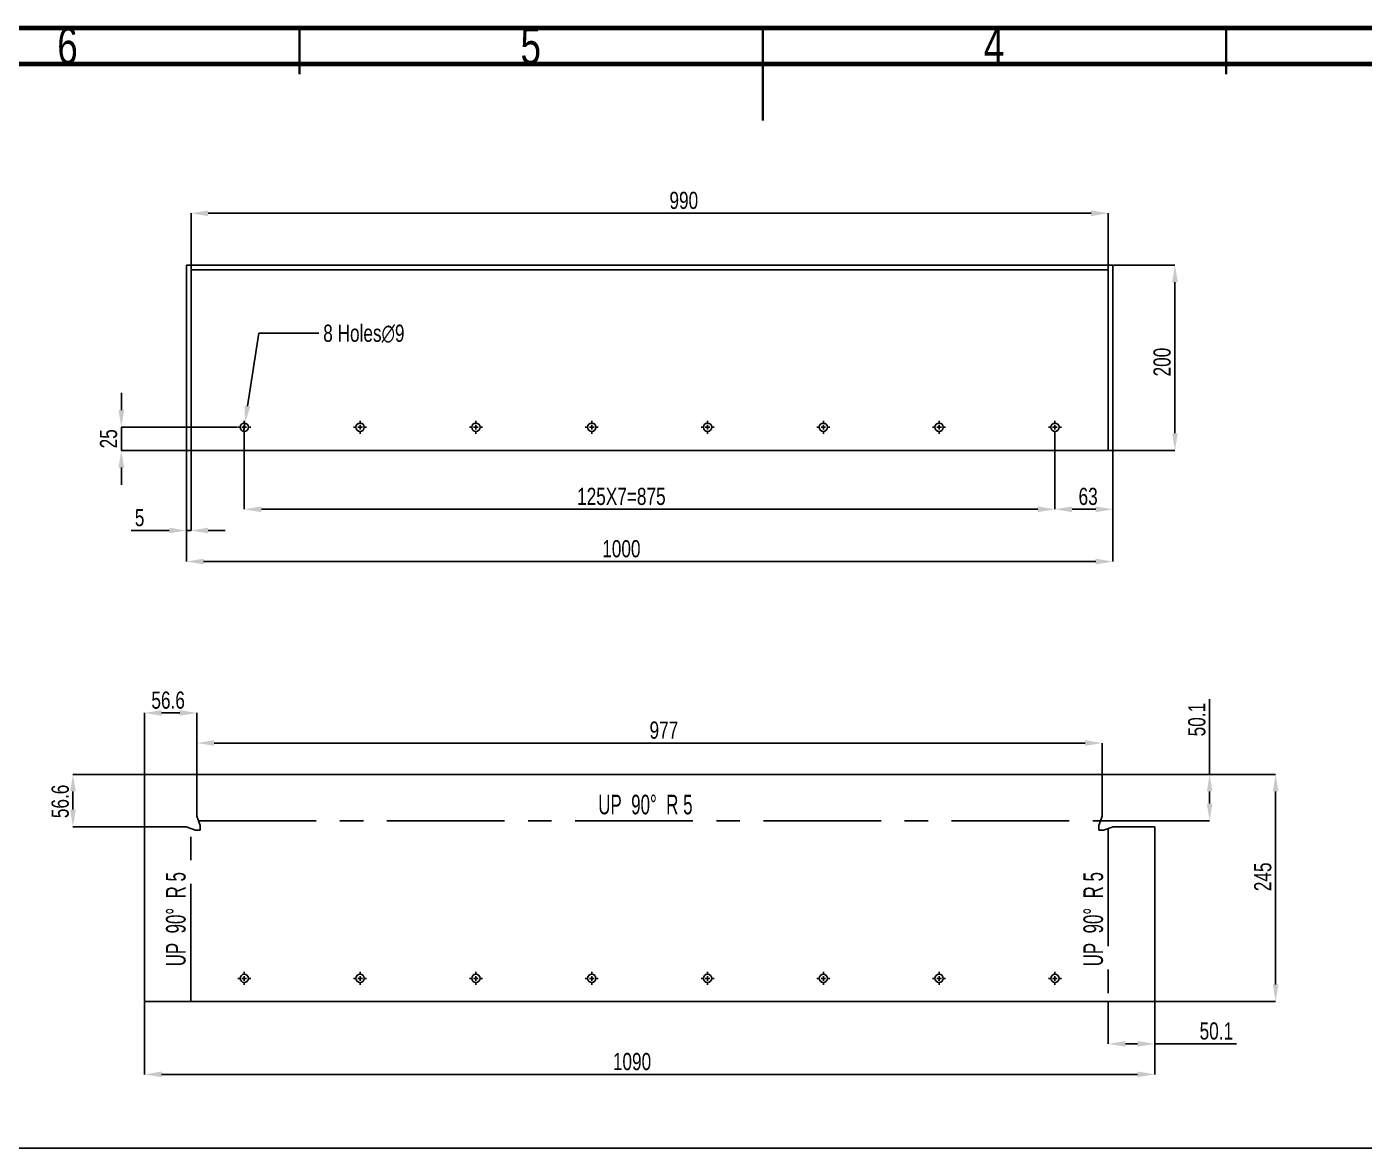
# Model space of a CAD drawing. Header units: millimetres. Extents: x 122 to 2816, y -707 to 556.
# Drawn here: x 1599.9 to 1744.2, y -143.1 to -22 of the extents above; entities that cross this region are included whole.
import ezdxf

# ---------------------------------------------------------------- set-up
doc = ezdxf.new("R2010")
doc.units = ezdxf.units.MM
doc.header["$PDSIZE"] = -1
doc.linetypes.add('CENTERX2', pattern=[20.32, 12.7, -2.54, 2.54, -2.54])
doc.layers.add('FORMAT', color=7, linetype='Continuous')
doc.styles.add('SLDTEXTSTYLE15', font='TXT', dxfattribs={"width": 0.645833})
doc.styles.add('SLDTEXTSTYLE7', font='TXT', dxfattribs={"width": 0.75})
doc.dimstyles.new('SLDDIMSTYLE18', dxfattribs={"dimtxt": 1.852083, "dimasz": 1.852083, "dimexe": 0, "dimexo": 0.625, "dimgap": 0.463021, "dimtad": 1, "dimdec": 0, "dimlfac": 10, "dimrnd": 1e-09, "dimzin": 12, "dimtxsty": 'SLDTEXTSTYLE7', "dimsah": 1, "dimcen": 2.5, "dimazin": 3, "dimtfac": 1, "dimtdec": 0, "dimtmove": 0, "dimatfit": 3, "dimfrac": 2, "dimtzin": 12})
doc.dimstyles.new('SLDDIMSTYLE20', dxfattribs={"dimtxt": 1.852083, "dimasz": 1.852083, "dimexe": 0, "dimexo": 0.625, "dimgap": 0.463021, "dimtad": 1, "dimdec": 0, "dimlfac": 10, "dimrnd": 1e-09, "dimzin": 12, "dimtxsty": 'SLDTEXTSTYLE7', "dimblk1": 'NONE', "dimsah": 1, "dimcen": 0, "dimazin": 3, "dimtfac": 1, "dimtdec": 0, "dimtmove": 0, "dimatfit": 3, "dimldrblk": 'NONE', "dimfrac": 2, "dimtzin": 12})
doc.dimstyles.new('SLDDIMSTYLE21', dxfattribs={"dimtxt": 1.852083, "dimasz": 1.852083, "dimexe": 0, "dimexo": 0.625, "dimgap": 0.463021, "dimtad": 1, "dimdec": 0, "dimlfac": 10, "dimrnd": 1e-09, "dimzin": 12, "dimtxsty": 'SLDTEXTSTYLE7', "dimsah": 1, "dimcen": 2.5, "dimazin": 3, "dimtfac": 1, "dimtdec": 0, "dimtmove": 0, "dimatfit": 0, "dimfrac": 2, "dimtzin": 12})
doc.dimstyles.new('SLDDIMSTYLE59', dxfattribs={"dimtxt": 1.852083, "dimasz": 1.852083, "dimexe": 0, "dimexo": 0.625, "dimgap": 0.463021, "dimtad": 1, "dimdec": 1, "dimlfac": 10, "dimrnd": 1e-09, "dimzin": 12, "dimtxsty": 'SLDTEXTSTYLE7', "dimsah": 1, "dimcen": 2.5, "dimazin": 3, "dimtfac": 1, "dimtdec": 1, "dimtmove": 0, "dimatfit": 3, "dimfrac": 2, "dimtzin": 12})
doc.dimstyles.new('SLDDIMSTYLE60', dxfattribs={"dimtxt": 1.852083, "dimasz": 1.852083, "dimexe": 0, "dimexo": 0.625, "dimgap": 0.463021, "dimtad": 1, "dimdec": 1, "dimlfac": 10, "dimrnd": 1e-09, "dimzin": 12, "dimtxsty": 'SLDTEXTSTYLE7', "dimsah": 1, "dimcen": 2.5, "dimazin": 3, "dimtfac": 1, "dimtdec": 1, "dimtmove": 0, "dimatfit": 0, "dimfrac": 2, "dimtzin": 12})

# ---------------------------------------------------------------- blocks, each defined once
blk = doc.blocks.new('*D1337')
at = {"layer": 'Defpoints', "color": 0}
for p in [(1617.09, -67.73), (1717.09, -67.73), (1717.09, -79.73)]:
    blk.add_point(p, dxfattribs=at)
at = {"layer": 'FORMAT', "color": 0, "lineweight": -2}
for p, q in [((1617.09, -67.79), (1617.09, -79.73)), ((1717.09, -67.79), (1717.09, -79.73)), ((1618.94, -79.73), (1715.24, -79.73))]:
    blk.add_line(p, q, dxfattribs=at)
at = {"layer": 'FORMAT', "color": 0}
for points in [[(1618.94, -79.42), (1618.94, -80.04), (1617.09, -79.73)], [(1715.24, -79.42), (1715.24, -80.04), (1717.09, -79.73)]]:
    blk.add_solid(points, dxfattribs=at)
at = {"layer": 'FORMAT', "color": 0, "insert": (1664.04, -77.42), "char_height": 1.852, "attachment_point": 2, "style": 'SLDTEXTSTYLE7'}
blk.add_mtext('\\A1;1000', dxfattribs=at)
blk = doc.blocks.new('*D1338')
at = {"layer": 'Defpoints', "color": 0}
for p in [(1717.09, -47.73), (1723.79, -47.73), (1717.09, -67.73)]:
    blk.add_point(p, dxfattribs=at)
at = {"layer": 'FORMAT', "color": 0, "lineweight": -2}
for p, q in [((1717.15, -47.73), (1723.79, -47.73)), ((1723.79, -65.88), (1723.79, -49.58)), ((1717.15, -67.73), (1723.79, -67.73))]:
    blk.add_line(p, q, dxfattribs=at)
at = {"layer": 'FORMAT', "color": 0}
for points in [[(1723.48, -49.58), (1724.1, -49.58), (1723.79, -47.73)], [(1723.48, -65.88), (1724.1, -65.88), (1723.79, -67.73)]]:
    blk.add_solid(points, dxfattribs=at)
at = {"layer": 'FORMAT', "color": 0, "insert": (1721.47, -58.2), "char_height": 1.852, "attachment_point": 2, "rotation": 90, "style": 'SLDTEXTSTYLE7'}
blk.add_mtext('\\A1;200', dxfattribs=at)
blk = doc.blocks.new('*D1339')
at = {"layer": 'Defpoints', "color": 0}
for p in [(1617.59, -42.14), (1617.59, -48.23), (1716.59, -48.23)]:
    blk.add_point(p, dxfattribs=at)
at = {"layer": 'FORMAT', "color": 0, "lineweight": -2}
for p, q in [((1617.59, -48.17), (1617.59, -42.14)), ((1714.74, -42.14), (1619.44, -42.14)), ((1716.59, -48.17), (1716.59, -42.14))]:
    blk.add_line(p, q, dxfattribs=at)
at = {"layer": 'FORMAT', "color": 0}
for points in [[(1619.44, -41.83), (1619.44, -42.45), (1617.59, -42.14)], [(1714.74, -41.83), (1714.74, -42.45), (1716.59, -42.14)]]:
    blk.add_solid(points, dxfattribs=at)
at = {"layer": 'FORMAT', "color": 0, "insert": (1670.78, -39.82), "char_height": 1.852, "attachment_point": 2, "style": 'SLDTEXTSTYLE7'}
blk.add_mtext('\\A1;990', dxfattribs=at)
blk = doc.blocks.new('*D1340')
at = {"layer": 'Defpoints', "color": 0}
for p in [(1710.84, -65.93), (1717.09, -67.73), (1717.09, -74.09)]:
    blk.add_point(p, dxfattribs=at)
at = {"layer": 'FORMAT', "color": 0, "lineweight": -2}
for p, q in [((1710.84, -65.99), (1710.84, -74.09)), ((1717.09, -67.79), (1717.09, -74.09)), ((1712.69, -74.09), (1715.24, -74.09))]:
    blk.add_line(p, q, dxfattribs=at)
at = {"layer": 'FORMAT', "color": 0}
for points in [[(1712.69, -73.78), (1712.69, -74.4), (1710.84, -74.09)], [(1715.24, -73.78), (1715.24, -74.4), (1717.09, -74.09)]]:
    blk.add_solid(points, dxfattribs=at)
at = {"layer": 'FORMAT', "color": 0, "insert": (1714.42, -71.77), "char_height": 1.852, "attachment_point": 2, "style": 'SLDTEXTSTYLE7'}
blk.add_mtext('\\A1;63', dxfattribs=at)
blk = doc.blocks.new('*D1341')
at = {"layer": 'Defpoints', "color": 0}
for p in [(1623.34, -65.93), (1710.84, -65.93), (1623.34, -74.09)]:
    blk.add_point(p, dxfattribs=at)
at = {"layer": 'FORMAT', "color": 0, "lineweight": -2}
for p, q in [((1623.34, -65.99), (1623.34, -74.09)), ((1710.84, -65.99), (1710.84, -74.09)), ((1708.99, -74.09), (1625.19, -74.09))]:
    blk.add_line(p, q, dxfattribs=at)
at = {"layer": 'FORMAT', "color": 0}
for points in [[(1625.19, -73.78), (1625.19, -74.4), (1623.34, -74.09)], [(1708.99, -73.78), (1708.99, -74.4), (1710.84, -74.09)]]:
    blk.add_solid(points, dxfattribs=at)
at = {"layer": 'FORMAT', "color": 0, "insert": (1664.04, -71.77), "char_height": 1.8521, "attachment_point": 2, "style": 'SLDTEXTSTYLE7'}
blk.add_mtext('\\A1;125X7=875', dxfattribs=at)
blk = doc.blocks.new('*D1342')
at = {"layer": 'Defpoints', "color": 0}
for p in [(1623.41, -64.79), (1623.27, -65.68)]:
    blk.add_point(p, dxfattribs=at)
at = {"layer": 'FORMAT', "color": 0, "lineweight": -2}
for p, q in [((1624.9, -55.09), (1623.69, -62.96)), ((1631.4, -55.09), (1624.9, -55.09)), ((1623.27, -65.68), (1623.41, -64.79))]:
    blk.add_line(p, q, dxfattribs=at)
at = {"layer": 'FORMAT', "color": 0}
blk.add_solid([(1623.38, -62.91), (1623.99, -63), (1623.41, -64.79)], dxfattribs=at)
at = {"layer": 'FORMAT', "color": 0, "insert": (1631.86, -54.16), "char_height": 1.8521, "attachment_point": 1, "style": 'SLDTEXTSTYLE7'}
blk.add_mtext('\\A1;8 Holes∅9', dxfattribs=at)
blk = doc.blocks.new('_None')
blk = doc.blocks.new('*D1343')
at = {"layer": 'Defpoints', "color": 0}
for p in [(1610.07, -65.23), (1622.64, -65.23), (1617.09, -67.73)]:
    blk.add_point(p, dxfattribs=at)
at = {"layer": 'FORMAT', "color": 0, "lineweight": -2}
for p, q in [((1610.07, -63.38), (1610.07, -61.53)), ((1622.58, -65.23), (1610.07, -65.23)), ((1610.07, -67.73), (1610.07, -65.23)), ((1617.03, -67.73), (1610.07, -67.73)), ((1610.07, -69.58), (1610.07, -71.44))]:
    blk.add_line(p, q, dxfattribs=at)
at = {"layer": 'FORMAT', "color": 0}
for points in [[(1609.76, -63.38), (1610.38, -63.38), (1610.07, -65.23)], [(1609.76, -69.58), (1610.38, -69.58), (1610.07, -67.73)]]:
    blk.add_solid(points, dxfattribs=at)
at = {"layer": 'FORMAT', "color": 0, "insert": (1607.76, -66.48), "char_height": 1.852, "attachment_point": 2, "rotation": 90, "style": 'SLDTEXTSTYLE7'}
blk.add_mtext('\\A1;25', dxfattribs=at)
blk = doc.blocks.new('*D1344')
at = {"layer": 'Defpoints', "color": 0}
for p in [(1617.09, -67.73), (1617.59, -67.73), (1617.59, -76.38)]:
    blk.add_point(p, dxfattribs=at)
at = {"layer": 'FORMAT', "color": 0, "lineweight": -2}
for p, q in [((1617.09, -67.79), (1617.09, -76.38)), ((1617.59, -67.79), (1617.59, -76.38)), ((1615.24, -76.38), (1611.12, -76.38)), ((1617.59, -76.38), (1617.09, -76.38)), ((1619.44, -76.38), (1621.29, -76.38))]:
    blk.add_line(p, q, dxfattribs=at)
at = {"layer": 'FORMAT', "color": 0}
for points in [[(1615.24, -76.07), (1615.24, -76.68), (1617.09, -76.38)], [(1619.44, -76.07), (1619.44, -76.68), (1617.59, -76.38)]]:
    blk.add_solid(points, dxfattribs=at)
at = {"layer": 'FORMAT', "color": 0, "insert": (1612.04, -74.06), "char_height": 1.852, "attachment_point": 2, "style": 'SLDTEXTSTYLE7'}
blk.add_mtext('\\A1;5', dxfattribs=at)
blk = doc.blocks.new('SW_CENTERMARKSYMBOL_132')
at = {"layer": 'FORMAT', "color": 0}
for p, q in [((-0.5, 0), (-0.7, 0)), ((0, 0), (-0.25, 0)), ((0, 0.5), (0, 0.7)), ((0, 0), (0, 0.25)), ((0, 0), (0, -0.25)), ((0, 0), (0.25, 0)), ((0.5, 0), (0.7, 0)), ((0, -0.5), (0, -0.7))]:
    blk.add_line(p, q, dxfattribs=at)
blk = doc.blocks.new('SW_CENTERMARKSYMBOL_133')
at = {"layer": 'FORMAT', "color": 0}
for p, q in [((-0.5, 0), (-0.7, 0)), ((0, 0), (-0.25, 0)), ((0, 0.5), (0, 0.7)), ((0, 0), (0, 0.25)), ((0, 0), (0, -0.25)), ((0, 0), (0.25, 0)), ((0.5, 0), (0.7, 0)), ((0, -0.5), (0, -0.7))]:
    blk.add_line(p, q, dxfattribs=at)
blk = doc.blocks.new('SW_CENTERMARKSYMBOL_134')
at = {"layer": 'FORMAT', "color": 0}
for p, q in [((-0.5, 0), (-0.7, 0)), ((0, 0), (-0.25, 0)), ((0, 0.5), (0, 0.7)), ((0, 0), (0, 0.25)), ((0, 0), (0, -0.25)), ((0, 0), (0.25, 0)), ((0.5, 0), (0.7, 0)), ((0, -0.5), (0, -0.7))]:
    blk.add_line(p, q, dxfattribs=at)
blk = doc.blocks.new('SW_CENTERMARKSYMBOL_135')
at = {"layer": 'FORMAT', "color": 0}
for p, q in [((-0.5, 0), (-0.7, 0)), ((0, 0), (-0.25, 0)), ((0, 0.5), (0, 0.7)), ((0, 0), (0, 0.25)), ((0, 0), (0, -0.25)), ((0, 0), (0.25, 0)), ((0.5, 0), (0.7, 0)), ((0, -0.5), (0, -0.7))]:
    blk.add_line(p, q, dxfattribs=at)
blk = doc.blocks.new('SW_CENTERMARKSYMBOL_136')
at = {"layer": 'FORMAT', "color": 0}
for p, q in [((-0.5, 0), (-0.7, 0)), ((0, 0), (-0.25, 0)), ((0, 0.5), (0, 0.7)), ((0, 0), (0, 0.25)), ((0, 0), (0, -0.25)), ((0, 0), (0.25, 0)), ((0.5, 0), (0.7, 0)), ((0, -0.5), (0, -0.7))]:
    blk.add_line(p, q, dxfattribs=at)
blk = doc.blocks.new('SW_CENTERMARKSYMBOL_137')
at = {"layer": 'FORMAT', "color": 0}
for p, q in [((-0.5, 0), (-0.7, 0)), ((0, 0), (-0.25, 0)), ((0, 0.5), (0, 0.7)), ((0, 0), (0, 0.25)), ((0, 0), (0, -0.25)), ((0, 0), (0.25, 0)), ((0.5, 0), (0.7, 0)), ((0, -0.5), (0, -0.7))]:
    blk.add_line(p, q, dxfattribs=at)
blk = doc.blocks.new('SW_CENTERMARKSYMBOL_138')
at = {"layer": 'FORMAT', "color": 0}
for p, q in [((-0.5, 0), (-0.7, 0)), ((0, 0), (-0.25, 0)), ((0, 0.5), (0, 0.7)), ((0, 0), (0, 0.25)), ((0, 0), (0, -0.25)), ((0, 0), (0.25, 0)), ((0.5, 0), (0.7, 0)), ((0, -0.5), (0, -0.7))]:
    blk.add_line(p, q, dxfattribs=at)
blk = doc.blocks.new('SW_CENTERMARKSYMBOL_139')
at = {"layer": 'FORMAT', "color": 0}
for p, q in [((-0.5, 0), (-0.7, 0)), ((0, 0), (-0.25, 0)), ((0, 0.5), (0, 0.7)), ((0, 0), (0, 0.25)), ((0, 0), (0, -0.25)), ((0, 0), (0.25, 0)), ((0.5, 0), (0.7, 0)), ((0, -0.5), (0, -0.7))]:
    blk.add_line(p, q, dxfattribs=at)
blk = doc.blocks.new('*D1385')
at = {"layer": 'Defpoints', "color": 0}
for p in [(1716.6, -127.22), (1721.61, -127.22), (1721.61, -131.79)]:
    blk.add_point(p, dxfattribs=at)
at = {"layer": 'FORMAT', "color": 0, "lineweight": -2}
for p, q in [((1716.6, -127.28), (1716.6, -131.79)), ((1721.61, -127.28), (1721.61, -131.79)), ((1718.45, -131.79), (1719.76, -131.79)), ((1721.61, -131.79), (1730.45, -131.79))]:
    blk.add_line(p, q, dxfattribs=at)
at = {"layer": 'FORMAT', "color": 0}
for points in [[(1718.45, -131.48), (1718.45, -132.1), (1716.6, -131.79)], [(1719.76, -131.48), (1719.76, -132.1), (1721.61, -131.79)]]:
    blk.add_solid(points, dxfattribs=at)
at = {"layer": 'FORMAT', "color": 0, "insert": (1728.26, -129.47), "char_height": 1.852, "attachment_point": 2, "style": 'SLDTEXTSTYLE7'}
blk.add_mtext('\\A1;50.1', dxfattribs=at)
blk = doc.blocks.new('*D1386')
at = {"layer": 'Defpoints', "color": 0}
for p in [(1618.23, -99.32), (1618.23, -102.7), (1715.95, -102.7)]:
    blk.add_point(p, dxfattribs=at)
at = {"layer": 'FORMAT', "color": 0, "lineweight": -2}
for p, q in [((1618.23, -102.64), (1618.23, -99.32)), ((1714.1, -99.32), (1620.08, -99.32)), ((1715.95, -102.64), (1715.95, -99.32))]:
    blk.add_line(p, q, dxfattribs=at)
at = {"layer": 'FORMAT', "color": 0}
for points in [[(1620.08, -99.01), (1620.08, -99.62), (1618.23, -99.32)], [(1714.1, -99.01), (1714.1, -99.62), (1715.95, -99.32)]]:
    blk.add_solid(points, dxfattribs=at)
at = {"layer": 'FORMAT', "color": 0, "insert": (1668.63, -97), "char_height": 1.852, "attachment_point": 2, "style": 'SLDTEXTSTYLE7'}
blk.add_mtext('\\A1;977', dxfattribs=at)
blk = doc.blocks.new('*D1387')
at = {"layer": 'Defpoints', "color": 0}
for p in [(1715.95, -102.7), (1727.53, -102.7), (1715.77, -107.71)]:
    blk.add_point(p, dxfattribs=at)
at = {"layer": 'FORMAT', "color": 0, "lineweight": -2}
for p, q in [((1727.53, -102.7), (1727.53, -94.59)), ((1716.01, -102.7), (1727.53, -102.7)), ((1727.53, -105.86), (1727.53, -104.55)), ((1715.83, -107.71), (1727.53, -107.71))]:
    blk.add_line(p, q, dxfattribs=at)
at = {"layer": 'FORMAT', "color": 0}
for points in [[(1727.23, -104.55), (1727.84, -104.55), (1727.53, -102.7)], [(1727.23, -105.86), (1727.84, -105.86), (1727.53, -107.71)]]:
    blk.add_solid(points, dxfattribs=at)
at = {"layer": 'FORMAT', "color": 0, "insert": (1725.22, -96.79), "char_height": 1.852, "attachment_point": 2, "rotation": 90, "style": 'SLDTEXTSTYLE7'}
blk.add_mtext('\\A1;50.1', dxfattribs=at)
blk = doc.blocks.new('*D1388')
at = {"layer": 'Defpoints', "color": 0}
for p in [(1618.23, -102.7), (1604.85, -108.36), (1612.57, -108.36)]:
    blk.add_point(p, dxfattribs=at)
at = {"layer": 'FORMAT', "color": 0, "lineweight": -2}
for p, q in [((1618.17, -102.7), (1604.85, -102.7)), ((1604.85, -104.55), (1604.85, -106.51)), ((1612.51, -108.36), (1604.85, -108.36))]:
    blk.add_line(p, q, dxfattribs=at)
at = {"layer": 'FORMAT', "color": 0}
for points in [[(1604.54, -104.55), (1605.16, -104.55), (1604.85, -102.7)], [(1604.54, -106.51), (1605.16, -106.51), (1604.85, -108.36)]]:
    blk.add_solid(points, dxfattribs=at)
at = {"layer": 'FORMAT', "color": 0, "insert": (1602.54, -105.62), "char_height": 1.852, "attachment_point": 2, "rotation": 90, "style": 'SLDTEXTSTYLE7'}
blk.add_mtext('\\A1;56.6', dxfattribs=at)
blk = doc.blocks.new('*D1389')
at = {"layer": 'Defpoints', "color": 0}
for p in [(1612.57, -96.07), (1618.23, -102.7), (1612.57, -108.36)]:
    blk.add_point(p, dxfattribs=at)
at = {"layer": 'FORMAT', "color": 0, "lineweight": -2}
for p, q in [((1612.57, -108.3), (1612.57, -96.07)), ((1616.38, -96.07), (1614.42, -96.07)), ((1618.23, -102.64), (1618.23, -96.07))]:
    blk.add_line(p, q, dxfattribs=at)
at = {"layer": 'FORMAT', "color": 0}
for points in [[(1614.42, -95.76), (1614.42, -96.38), (1612.57, -96.07)], [(1616.38, -95.76), (1616.38, -96.38), (1618.23, -96.07)]]:
    blk.add_solid(points, dxfattribs=at)
at = {"layer": 'FORMAT', "color": 0, "insert": (1615.12, -93.76), "char_height": 1.852, "attachment_point": 2, "style": 'SLDTEXTSTYLE7'}
blk.add_mtext('\\A1;56.6', dxfattribs=at)
blk = doc.blocks.new('*D1390')
at = {"layer": 'Defpoints', "color": 0}
for p in [(1612.57, -127.22), (1721.61, -127.22), (1721.61, -135.08)]:
    blk.add_point(p, dxfattribs=at)
at = {"layer": 'FORMAT', "color": 0, "lineweight": -2}
for p, q in [((1612.57, -127.28), (1612.57, -135.08)), ((1721.61, -127.28), (1721.61, -135.08)), ((1614.42, -135.08), (1719.76, -135.08))]:
    blk.add_line(p, q, dxfattribs=at)
at = {"layer": 'FORMAT', "color": 0}
for points in [[(1614.42, -134.77), (1614.42, -135.39), (1612.57, -135.08)], [(1719.76, -134.77), (1719.76, -135.39), (1721.61, -135.08)]]:
    blk.add_solid(points, dxfattribs=at)
at = {"layer": 'FORMAT', "color": 0, "insert": (1665.19, -132.77), "char_height": 1.852, "attachment_point": 2, "style": 'SLDTEXTSTYLE7'}
blk.add_mtext('\\A1;1090', dxfattribs=at)
blk = doc.blocks.new('*D1391')
at = {"layer": 'Defpoints', "color": 0}
for p in [(1715.95, -102.7), (1734.66, -102.7), (1721.61, -127.22)]:
    blk.add_point(p, dxfattribs=at)
at = {"layer": 'FORMAT', "color": 0, "lineweight": -2}
for p, q in [((1716.01, -102.7), (1734.66, -102.7)), ((1734.66, -125.37), (1734.66, -104.55)), ((1721.67, -127.22), (1734.66, -127.22))]:
    blk.add_line(p, q, dxfattribs=at)
at = {"layer": 'FORMAT', "color": 0}
for points in [[(1734.35, -104.55), (1734.97, -104.55), (1734.66, -102.7)], [(1734.35, -125.37), (1734.97, -125.37), (1734.66, -127.22)]]:
    blk.add_solid(points, dxfattribs=at)
at = {"layer": 'FORMAT', "color": 0, "insert": (1732.34, -113.76), "char_height": 1.852, "attachment_point": 2, "rotation": 90, "style": 'SLDTEXTSTYLE7'}
blk.add_mtext('\\A1;245', dxfattribs=at)
blk = doc.blocks.new('SW_CENTERMARKSYMBOL_152')
at = {"layer": 'FORMAT', "color": 0}
for p, q in [((-0.5, 0), (-0.7, 0)), ((0, 0), (-0.25, 0)), ((0, 0.5), (0, 0.7)), ((0, 0), (0, 0.25)), ((0, 0), (0, -0.25)), ((0, 0), (0.25, 0)), ((0.5, 0), (0.7, 0)), ((0, -0.5), (0, -0.7))]:
    blk.add_line(p, q, dxfattribs=at)
blk = doc.blocks.new('SW_CENTERMARKSYMBOL_153')
at = {"layer": 'FORMAT', "color": 0}
for p, q in [((-0.5, 0), (-0.7, 0)), ((0, 0), (-0.25, 0)), ((0, 0.5), (0, 0.7)), ((0, 0), (0, 0.25)), ((0, 0), (0, -0.25)), ((0, 0), (0.25, 0)), ((0.5, 0), (0.7, 0)), ((0, -0.5), (0, -0.7))]:
    blk.add_line(p, q, dxfattribs=at)
blk = doc.blocks.new('SW_CENTERMARKSYMBOL_154')
at = {"layer": 'FORMAT', "color": 0}
for p, q in [((-0.5, 0), (-0.7, 0)), ((0, 0), (-0.25, 0)), ((0, 0.5), (0, 0.7)), ((0, 0), (0, 0.25)), ((0, 0), (0, -0.25)), ((0, 0), (0.25, 0)), ((0.5, 0), (0.7, 0)), ((0, -0.5), (0, -0.7))]:
    blk.add_line(p, q, dxfattribs=at)
blk = doc.blocks.new('SW_CENTERMARKSYMBOL_155')
at = {"layer": 'FORMAT', "color": 0}
for p, q in [((-0.5, 0), (-0.7, 0)), ((0, 0), (-0.25, 0)), ((0, 0.5), (0, 0.7)), ((0, 0), (0, 0.25)), ((0, 0), (0, -0.25)), ((0, 0), (0.25, 0)), ((0.5, 0), (0.7, 0)), ((0, -0.5), (0, -0.7))]:
    blk.add_line(p, q, dxfattribs=at)
blk = doc.blocks.new('SW_CENTERMARKSYMBOL_156')
at = {"layer": 'FORMAT', "color": 0}
for p, q in [((-0.5, 0), (-0.7, 0)), ((0, 0), (-0.25, 0)), ((0, 0.5), (0, 0.7)), ((0, 0), (0, 0.25)), ((0, 0), (0, -0.25)), ((0, 0), (0.25, 0)), ((0.5, 0), (0.7, 0)), ((0, -0.5), (0, -0.7))]:
    blk.add_line(p, q, dxfattribs=at)
blk = doc.blocks.new('SW_CENTERMARKSYMBOL_157')
at = {"layer": 'FORMAT', "color": 0}
for p, q in [((-0.5, 0), (-0.7, 0)), ((0, 0), (-0.25, 0)), ((0, 0.5), (0, 0.7)), ((0, 0), (0, 0.25)), ((0, 0), (0, -0.25)), ((0, 0), (0.25, 0)), ((0.5, 0), (0.7, 0)), ((0, -0.5), (0, -0.7))]:
    blk.add_line(p, q, dxfattribs=at)
blk = doc.blocks.new('SW_CENTERMARKSYMBOL_158')
at = {"layer": 'FORMAT', "color": 0}
for p, q in [((-0.5, 0), (-0.7, 0)), ((0, 0), (-0.25, 0)), ((0, 0.5), (0, 0.7)), ((0, 0), (0, 0.25)), ((0, 0), (0, -0.25)), ((0, 0), (0.25, 0)), ((0.5, 0), (0.7, 0)), ((0, -0.5), (0, -0.7))]:
    blk.add_line(p, q, dxfattribs=at)
blk = doc.blocks.new('SW_CENTERMARKSYMBOL_159')
at = {"layer": 'FORMAT', "color": 0}
for p, q in [((-0.5, 0), (-0.7, 0)), ((0, 0), (-0.25, 0)), ((0, 0.5), (0, 0.7)), ((0, 0), (0, 0.25)), ((0, 0), (0, -0.25)), ((0, 0), (0.25, 0)), ((0.5, 0), (0.7, 0)), ((0, -0.5), (0, -0.7))]:
    blk.add_line(p, q, dxfattribs=at)

msp = doc.modelspace()

# ---------------------------------------------------------------- linework, layer by layer
at = {"color": 7, "linetype": 'Continuous', "lineweight": 70}
for p, q in [((1479.302338, -22.12508), (1879.302338, -22.12508)), ((1484.302338, -25.991555), (1873.70481, -25.991555))]:
    msp.add_line(p, q, dxfattribs=at)
at = {"color": 7, "linetype": 'Continuous', "lineweight": 35}
for p, q in [((1629.302338, -27.12508), (1629.302338, -22.12508)), ((1679.302338, -22.12408), (1679.302338, -32.12608)), ((1679.302338, -27.12508), (1679.302338, -22.12508)), ((1729.302338, -27.12508), (1729.302338, -22.12508))]:
    msp.add_line(p, q, dxfattribs=at)
at = {"color": 7, "linetype": 'Continuous', "lineweight": 25}
for p, q in [((1617.090016, -47.731557), (1617.090016, -67.731557)), ((1717.090016, -47.731557), (1617.090016, -47.731557)), ((1716.590016, -48.231557), (1617.590016, -48.231557)), ((1617.590016, -48.231557), (1617.590016, -67.731557)), ((1716.590016, -67.731557), (1716.590016, -48.231557)), ((1717.090016, -67.731557), (1717.090016, -47.731557)), ((1617.090016, -67.731557), (1617.590016, -67.731557)), ((1617.590016, -67.731557), (1716.590016, -67.731557)), ((1716.590016, -67.731557), (1717.090016, -67.731557)), ((1618.231437, -102.698072), (1618.231437, -107.198072)), ((1715.948594, -102.698072), (1618.231437, -102.698072)), ((1715.948594, -107.198072), (1715.948594, -102.698072)), ((1618.231437, -107.198072), (1618.590016, -108.21909)), ((1618.590016, -108.71909), (1618.590016, -108.21909)), ((1715.590016, -108.21909), (1715.948594, -107.198072)), ((1715.590016, -108.71909), (1715.590016, -108.21909)), ((1612.568998, -108.360511), (1612.568998, -127.21909)), ((1617.068998, -108.360511), (1612.568998, -108.360511)), ((1618.090016, -108.71909), (1617.068998, -108.360511)), ((1618.090016, -108.71909), (1618.590016, -108.71909)), ((1716.090016, -108.71909), (1715.590016, -108.71909)), ((1717.111033, -108.360511), (1716.090016, -108.71909)), ((1721.611033, -108.360511), (1717.111033, -108.360511)), ((1721.611033, -127.21909), (1721.611033, -108.360511)), ((1612.568998, -127.21909), (1721.611033, -127.21909))]:
    msp.add_line(p, q, dxfattribs=at)
at = {"color": 7, "linetype": 'CENTERX2'}
for p, q in [((1618.410726, -107.708581), (1715.769305, -107.708581)), ((1617.579507, -127.21909), (1617.579507, -108.539801)), ((1716.600525, -108.539801), (1716.600525, -127.21909))]:
    msp.add_line(p, q, dxfattribs=at)
at = {"color": 7, "linetype": 'Continuous', "lineweight": 25}
for centre in [(1623.340016, -65.231557), (1635.840016, -65.231557), (1648.340016, -65.231557), (1660.840016, -65.231557), (1673.340016, -65.231557), (1685.840016, -65.231557), (1698.340016, -65.231557), (1710.840016, -65.231557), (1623.340016, -124.71909), (1635.840016, -124.71909), (1648.340016, -124.71909), (1660.840016, -124.71909), (1673.340016, -124.71909), (1685.840016, -124.71909), (1698.340016, -124.71909), (1710.840016, -124.71909)]:
    msp.add_circle(centre, 0.45, dxfattribs=at)
at = {"layer": 'FORMAT'}
msp.add_line((1591.781941, -143.056447), (1782.44683, -143.056447), dxfattribs=at)

# ---------------------------------------------------------------- block references
for name, p in [('SW_CENTERMARKSYMBOL_139', (1623.340016, -65.231557)), ('SW_CENTERMARKSYMBOL_138', (1635.840016, -65.231557)), ('SW_CENTERMARKSYMBOL_137', (1648.340016, -65.231557)), ('SW_CENTERMARKSYMBOL_136', (1660.840016, -65.231557)), ('SW_CENTERMARKSYMBOL_135', (1673.340016, -65.231557)), ('SW_CENTERMARKSYMBOL_134', (1685.840016, -65.231557)), ('SW_CENTERMARKSYMBOL_133', (1698.340016, -65.231557)), ('SW_CENTERMARKSYMBOL_132', (1710.840016, -65.231557)), ('SW_CENTERMARKSYMBOL_152', (1623.340016, -124.71909)), ('SW_CENTERMARKSYMBOL_153', (1635.840016, -124.71909)), ('SW_CENTERMARKSYMBOL_154', (1648.340016, -124.71909)), ('SW_CENTERMARKSYMBOL_155', (1660.840016, -124.71909)), ('SW_CENTERMARKSYMBOL_156', (1673.340016, -124.71909)), ('SW_CENTERMARKSYMBOL_157', (1685.840016, -124.71909)), ('SW_CENTERMARKSYMBOL_158', (1698.340016, -124.71909)), ('SW_CENTERMARKSYMBOL_159', (1710.840016, -124.71909))]:
    msp.add_blockref(name, p, dxfattribs=at)

# ---------------------------------------------------------------- texts
at = {"color": 7, "linetype": 'Continuous', "lineweight": 0, "char_height": 3.96875, "attachment_point": 2, "style": 'SLDTEXTSTYLE7'}
for s, insert in [('6', (1604.262375, -22.064926)), ('5', (1654.262375, -22.064926)), ('4', (1704.262375, -22.064926))]:
    msp.add_mtext(s, dxfattribs=dict(at, insert=insert))
at = {"layer": 'FORMAT', "insert": (1666.633364, -104.896708), "char_height": 2.11666667, "attachment_point": 2, "style": 'SLDTEXTSTYLE15'}
msp.add_mtext('UP  90°  R 5', dxfattribs=at)
at = {"layer": 'FORMAT', "char_height": 2.11666667, "attachment_point": 2, "rotation": 90, "style": 'SLDTEXTSTYLE15'}
for insert in [(1614.888699, -118.336097), (1713.909717, -118.336097)]:
    msp.add_mtext('UP  90°  R 5', dxfattribs=dict(at, insert=insert))

# ---------------------------------------------------------------- dimensions: what is measured, and where the dimension line sits
at = {"layer": 'FORMAT'}
for base, p1, p2, dimstyle, picture, middle in [((1617.590016, -42.137519), (1716.590016, -48.231557), (1617.590016, -48.231557), 'SLDDIMSTYLE18', '*D1339', (1670.776352, -42.137519)), ((1717.0900157413, -74.0865564782), (1710.8400157413, -65.9315569328), (1717.0900157413, -67.7315569328), 'SLDDIMSTYLE21', '*D1340', (1714.4212782171, -74.0865564782)), ((1617.590016, -76.375845), (1617.090016, -67.731557), (1617.590016, -67.731557), 'SLDDIMSTYLE21', '*D1344', (1612.04253, -76.375845)), ((1717.090016, -79.733341), (1617.090016, -67.731557), (1717.090016, -67.731557), 'SLDDIMSTYLE18', '*D1337', (1664.040032, -79.733341)), ((1612.568998, -96.070357), (1618.231437, -102.698072), (1612.568998, -108.360511), 'SLDDIMSTYLE60', '*D1389', (1615.119275, -96.070357)), ((1618.231437, -99.315073), (1715.948594, -102.698072), (1618.231437, -102.698072), 'SLDDIMSTYLE18', '*D1386', (1668.631316, -99.315073)), ((1721.611033, -135.082164), (1612.568998, -127.21909), (1721.611033, -127.21909), 'SLDDIMSTYLE18', '*D1390', (1665.185935, -135.082164)), ((1721.611033, -131.787499), (1716.600525, -127.21909), (1721.611033, -127.21909), 'SLDDIMSTYLE59', '*D1385', (1728.255648, -131.787499))]:
    dim = msp.add_linear_dim(base=base, p1=p1, p2=p2, dimstyle=dimstyle, dxfattribs=at)
    dim.commit()
    dim.dimension.update_dxf_attribs({"geometry": picture, "text_midpoint": middle, "dimtype": 160})
for base, p1, p2, dimstyle, picture, middle in [((1723.789877, -47.731557), (1717.090016, -67.731557), (1717.090016, -47.731557), 'SLDDIMSTYLE18', '*D1338', (1723.789877, -58.199847)), ((1610.071972, -65.231557), (1617.090016, -67.731557), (1622.640016, -65.231557), 'SLDDIMSTYLE21', '*D1343', (1610.071972, -66.481557)), ((1727.534645, -102.698072), (1715.769305, -107.708581), (1715.948594, -102.698072), 'SLDDIMSTYLE59', '*D1387', (1727.534645, -96.785483)), ((1604.852128, -108.360511), (1618.231437, -102.698072), (1612.568998, -108.360511), 'SLDDIMSTYLE60', '*D1388', (1604.852128, -105.62215)), ((1734.657698, -102.698072), (1721.611033, -127.21909), (1715.948594, -102.698072), 'SLDDIMSTYLE18', '*D1391', (1734.657698, -113.758995))]:
    dim = msp.add_linear_dim(base=base, p1=p1, p2=p2, angle=90, dimstyle=dimstyle, dxfattribs=at)
    dim.commit()
    dim.dimension.update_dxf_attribs({"geometry": picture, "text_midpoint": middle, "dimtype": 160})
dim = msp.add_diameter_dim_2p(p1=(1623.271639, -65.676332), p2=(1623.408392, -64.786782), text='8 Holes<>', dimstyle='SLDDIMSTYLE20', dxfattribs=at)
dim.commit()
dim.dimension.update_dxf_attribs({"geometry": '*D1342', "text_midpoint": (1637.53602, -55.090372), "dimtype": 163})
dim = msp.add_linear_dim(base=(1623.340016, -74.086556), p1=(1710.840016, -65.931557), p2=(1623.340016, -65.931557), text='125X7=<>', dimstyle='SLDDIMSTYLE18', dxfattribs=at)
dim.commit()
dim.dimension.update_dxf_attribs({"geometry": '*D1341', "text_midpoint": (1664.040032, -74.086556), "dimtype": 160})

doc.saveas('drawing.dxf')
